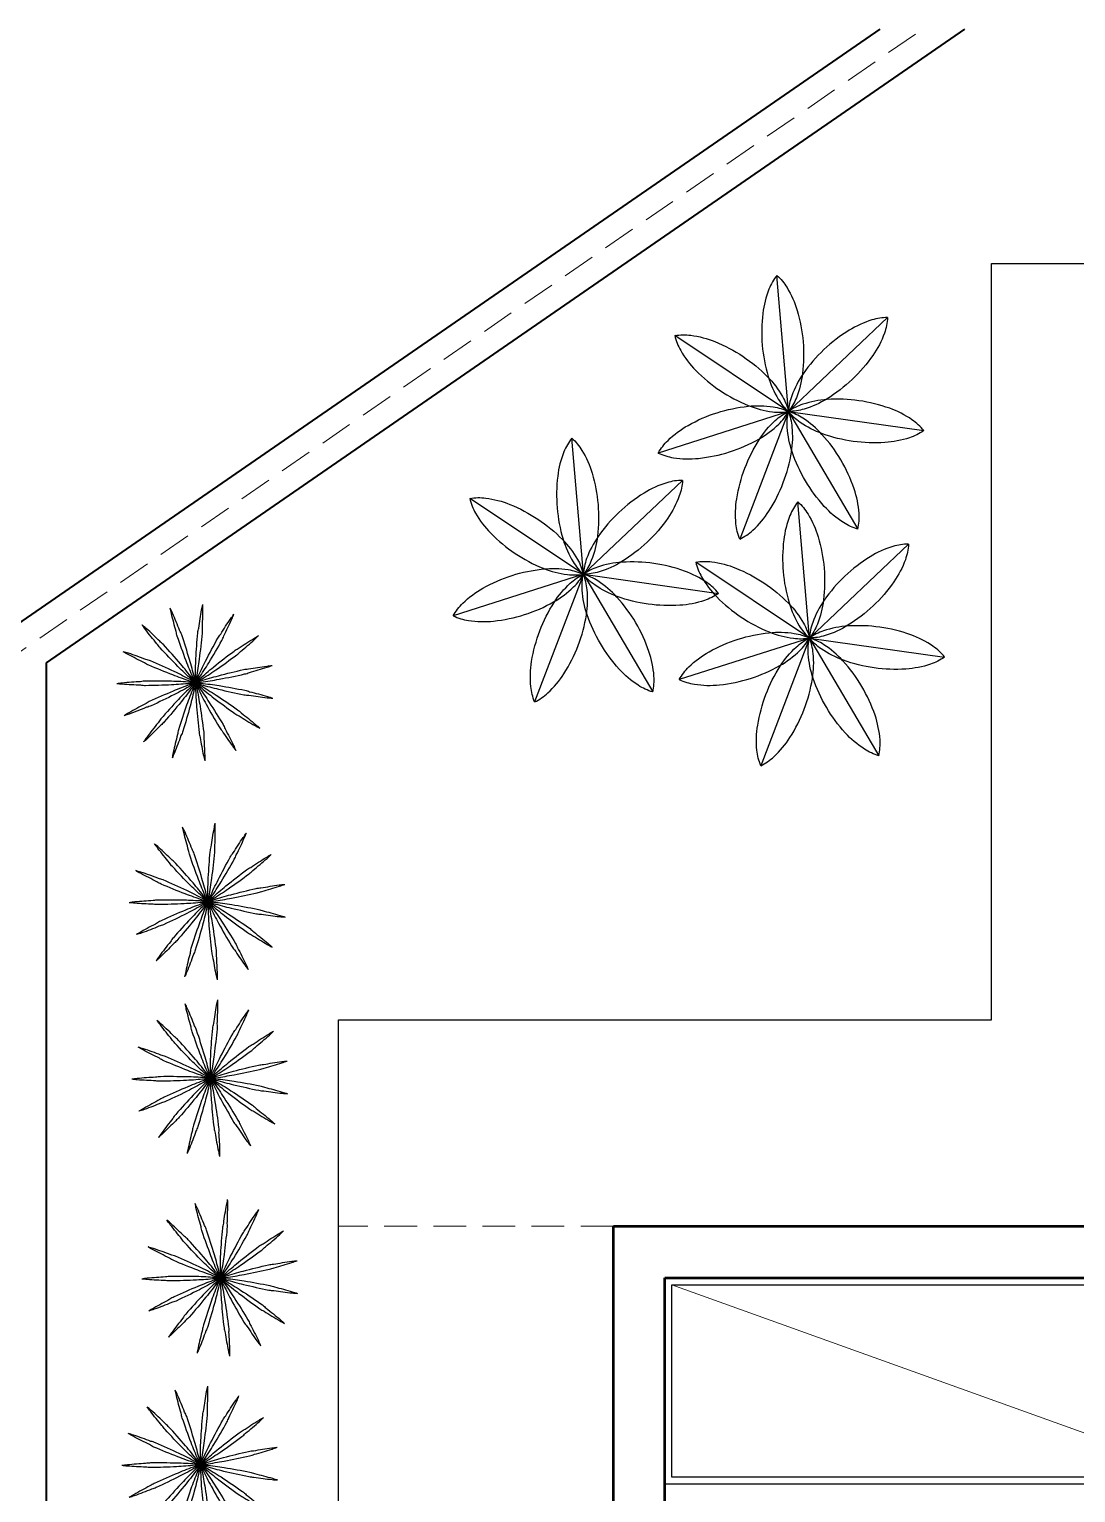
# Model space of a CAD drawing. Header units: millimetres. Extents: x 81693 to 98868, y 6565 to 11437.
# Drawn here: x 95139.4 to 95342.4, y 11103.1 to 11386.8 of the extents above; entities that cross this region are included whole.
import ezdxf

# ---------------------------------------------------------------- set-up
doc = ezdxf.new("R2010")
doc.units = ezdxf.units.MM
doc.linetypes.add('HIDDEN', pattern=[9.525, 6.35, -3.175])
for name, color, linetype, lineweight in [('Hachura', 1, 'Continuous', 9), ('Parede Baixa', 5, 'Continuous', 50), ('Parede Corte', 4, 'Continuous', 40), ('Pisos', 55, 'Continuous', 5), ('Projeção Cobertura', 2, 'HIDDEN', 20), ('Projeção Viga', 1, 'HIDDEN', 9)]:
    doc.layers.add(name, color=color, linetype=linetype, lineweight=lineweight)
doc.layers.add('MOLHO', color=114, linetype='Continuous')
doc.layers.add('PN010', color=1, linetype='Continuous')

# ---------------------------------------------------------------- blocks, each defined once
blk = doc.blocks.new('MOLHO1')
for q in [(-0.0735, 0.3723), (0.2453, 0.2896), (-0.3369, 0.1747), (-0.3466, -0.1545), (-0.0953, -0.3673), (0.2278, -0.3036), (0.3793, -0.0112)]:
    blk.add_line((0, 0), q)
for points in [[(-0.0735, 0.3723, 0.071554), (-0.0912, 0.3317, 0.064918), (-0.1008, 0.2629, 0.05107), (-0.0927, 0.1751, 0.05107)], [(-0.0735, 0.3723, -0.071554), (-0.0416, 0.3415, -0.064918), (-0.0066, 0.2815, -0.05107), (0.0192, 0.1972, -0.05107)], [(0.2453, 0.2896, 0.071554), (0.2024, 0.2781, 0.064918), (0.1427, 0.2427, 0.05107), (0.0791, 0.1816, 0.05107)], [(0.2453, 0.2896, -0.071554), (0.241, 0.2455, -0.064918), (0.2159, 0.1807, -0.05107), (0.1661, 0.108, -0.05107)], [(-0.3369, 0.1747, -0.071554), (-0.2929, 0.1803, -0.064918), (-0.2242, 0.1703, -0.05107), (-0.1422, 0.1379, -0.05107)], [(-0.3369, 0.1747, 0.071554), (-0.3162, 0.1355, 0.064918), (-0.2684, 0.0851, 0.05107), (-0.1947, 0.0367, 0.05107)], [(-0.0927, 0.1751, 0.05107), (-0.0669, 0.0908, 0.064918), (-0.0318, 0.0309, 0.071554), (0, 0, 0.174779)], [(0.0791, 0.1816, 0.05107), (0.0293, 0.1089, 0.064918), (0.0043, 0.0441, 0.071554), (0, 0, 0.174779)], [(0.0192, 0.1972, -0.05107), (0.0273, 0.1094, -0.064918), (0.0177, 0.0406, -0.071554), (0, 0, -0.174779)], [(-0.1422, 0.1379, -0.05107), (-0.0685, 0.0896, -0.064918), (-0.0207, 0.0392, -0.071554), (0, 0, -0.174779)], [(0.1661, 0.108, -0.05107), (0.1026, 0.0468, -0.064918), (0.0428, 0.0115, -0.071554), (0, 0, -0.174779)], [(0.1913, 0.0514, 0.05107), (0.1034, 0.045, 0.064918), (0.0372, 0.0242, 0.071554), (0, 0, 0.174779)], [(0.3793, -0.0112, 0.071554), (0.3437, 0.0151, 0.064918), (0.2787, 0.0398, 0.05107), (0.1913, 0.0514, 0.05107)], [(-0.1965, -0.0252, -0.05107), (-0.1128, 0.0023, -0.064918), (-0.0436, 0.0082, -0.071554), (0, 0, -0.174779)], [(-0.1947, 0.0367, 0.05107), (-0.1127, 0.0043, 0.064918), (-0.044, -0.0057, 0.071554), (0, 0, 0.174779)], [(-0.1501, -0.1293, 0.05107), (-0.0737, -0.0854, 0.064918), (-0.023, -0.0379, 0.071554), (0, 0, 0.174779)], [(-0.1028, -0.1693, -0.05107), (-0.0721, -0.0867, -0.064918), (-0.0336, -0.0289, -0.071554), (0, 0, -0.174779)], [(0.0683, -0.186, -0.05107), (0.0228, -0.1105, -0.064918), (0.0017, -0.0443, -0.071554), (0, 0, -0.174779)], [(0.188, -0.0626, -0.05107), (0.1006, -0.051, -0.064918), (0.0357, -0.0263, -0.071554), (0, 0, -0.174779)], [(0.1595, -0.1176, 0.05107), (0.0997, -0.0528, 0.064918), (0.0421, -0.014, 0.071554), (0, 0, 0.174779)], [(0.0075, -0.198, 0.05107), (0.0208, -0.1108, 0.064918), (0.0153, -0.0416, 0.071554), (0, 0, 0.174779)], [(-0.3466, -0.1545, -0.071554), (-0.3236, -0.1166, -0.064918), (-0.273, -0.0691, -0.05107), (-0.1965, -0.0252, -0.05107)], [(0.3793, -0.0112, -0.071554), (0.3422, -0.0354, -0.064918), (0.2759, -0.0562, -0.05107), (0.188, -0.0626, -0.05107)], [(0.2278, -0.3036, 0.071554), (0.2261, -0.2593, 0.064918), (0.2049, -0.1931, 0.05107), (0.1595, -0.1176, 0.05107)], [(-0.3466, -0.1545, 0.071554), (-0.3031, -0.1627, 0.064918), (-0.2339, -0.1568, 0.05107), (-0.1501, -0.1293, 0.05107)], [(-0.0953, -0.3673, -0.071554), (-0.1106, -0.3257, -0.064918), (-0.1162, -0.2565, -0.05107), (-0.1028, -0.1693, -0.05107)], [(-0.0953, -0.3673, 0.071554), (-0.0617, -0.3384, 0.064918), (-0.0232, -0.2806, 0.05107), (0.0075, -0.198, 0.05107)], [(0.2278, -0.3036, -0.071554), (0.1857, -0.2896, -0.064918), (0.1281, -0.2507, -0.05107), (0.0683, -0.186, -0.05107)]]:
    blk.add_lwpolyline(points, format="xyb")
blk = doc.blocks.new('VREG2')
at = {"layer": 'MOLHO', "xscale": 1.04751372467402, "yscale": 1.04751372467402, "zscale": 1.04751372467402, "rotation": 319.3896258453902}
blk.add_blockref('MOLHO1', (0.0043, -0.0462), dxfattribs=at)
blk = doc.blocks.new('MOLHO2')
for points in [[(-0.063, 0.454, -0.04965), (-0.063, 0.499, -0.013329), (-0.067, 0.668, -0.009979), (-0.066, 0.719, -0.607526)], [(-0.021, 0.458, 0.04965), (-0.03, 0.502, 0.013329), (-0.056, 0.669, 0.009979), (-0.066, 0.719, 0.607526)], [(0.127, 0.44, -0.04965), (0.146, 0.482, -0.013329), (0.21, 0.638, -0.009979), (0.232, 0.684, -0.607526)], [(0.167, 0.427, 0.04965), (0.177, 0.471, 0.013329), (0.221, 0.634, 0.009979), (0.232, 0.684, 0.607526)], [(-0.205, 0.41, 0.04965), (-0.231, 0.447, 0.013329), (-0.323, 0.589, 0.009979), (-0.353, 0.63, 0.607526)], [(-0.242, 0.389, -0.04965), (-0.26, 0.431, -0.013329), (-0.333, 0.583, -0.009979), (-0.353, 0.63, -0.607526)], [(-0.354, 0.291, 0.04965), (-0.393, 0.314, 0.013329), (-0.535, 0.406, 0.009979), (-0.579, 0.432, 0.607526)], [(-0.379, 0.257, -0.04965), (-0.413, 0.288, -0.013329), (-0.542, 0.397, -0.009979), (-0.579, 0.432, -0.607526)], [(0, 0, 0.009979), (-0.02, 0.047, 0.013329), (-0.093, 0.199, 0.009462), (-0.205, 0.41, 0.009462)], [(0, 0, -0.009979), (-0.01, 0.05, -0.013329), (-0.037, 0.217, -0.009462), (-0.063, 0.454, -0.009462)], [(0, 0, 0.009979), (0.001, 0.051, 0.013329), (-0.004, 0.22, 0.009462), (-0.021, 0.458, 0.009462)], [(0, 0, -0.009979), (0.011, 0.05, -0.013329), (0.055, 0.213, -0.009462), (0.127, 0.44, -0.009462)], [(0, 0, 0.009979), (0.022, 0.046, 0.013329), (0.086, 0.202, 0.009462), (0.167, 0.427, 0.009462)], [(0.295, 0.35, -0.04965), (0.329, 0.381, -0.013329), (0.452, 0.497, -0.009979), (0.49, 0.531, -0.607526)], [(0.326, 0.322, 0.04965), (0.353, 0.358, 0.013329), (0.46, 0.49, 0.009979), (0.49, 0.531, 0.607526)], [(0, 0, 0.009979), (-0.037, 0.035, 0.013329), (-0.166, 0.144, 0.009462), (-0.354, 0.291, 0.009462)], [(0, 0, -0.009979), (-0.03, 0.041, -0.013329), (-0.122, 0.183, -0.009462), (-0.242, 0.389, -0.009462)], [(0, 0, -0.009979), (0.03, 0.041, -0.013329), (0.137, 0.172, -0.009462), (0.295, 0.35, -0.009462)], [(0, 0, 0.009979), (0.038, 0.033, 0.013329), (0.161, 0.15, 0.009462), (0.326, 0.322, 0.009462)], [(0.412, 0.2, -0.04965), (0.455, 0.214, -0.013329), (0.615, 0.271, -0.009979), (0.664, 0.285, -0.607526)], [(0.429, 0.161, 0.04965), (0.469, 0.183, 0.013329), (0.619, 0.26, 0.009979), (0.664, 0.285, 0.607526)], [(-0.451, 0.08, -0.04965), (-0.494, 0.095, -0.013329), (-0.656, 0.143, -0.009979), (-0.705, 0.159, -0.607526)], [(-0.442, 0.121, 0.04965), (-0.487, 0.127, 0.013329), (-0.654, 0.154, 0.009979), (-0.705, 0.159, 0.607526)], [(0, 0, -0.009979), (-0.044, 0.026, -0.013329), (-0.186, 0.118, -0.009462), (-0.379, 0.257, -0.009462)], [(0, 0, -0.009979), (0.044, 0.025, -0.013329), (0.195, 0.102, -0.009462), (0.412, 0.2, -0.009462)], [(0, 0, 0.009979), (0.049, 0.015, 0.013329), (0.208, 0.071, 0.009462), (0.429, 0.161, 0.009462)], [(0, 0, -0.009979), (-0.051, 0.006, -0.013329), (-0.218, 0.032, -0.009462), (-0.451, 0.08, -0.009462)], [(0, 0, 0.009979), (-0.048, 0.017, 0.013329), (-0.21, 0.064, 0.009462), (-0.442, 0.121, 0.009462)], [(0, 0, -0.009979), (0.051, 0.005, -0.013329), (0.22, 0.014, -0.009462), (0.458, 0.015, -0.009462)], [(0.458, 0.015, -0.04965), (0.503, 0.01, -0.013329), (0.672, -0.003, -0.009979), (0.722, -0.009, -0.607526)], [(-0.453, -0.069, 0.04965), (-0.496, -0.082, 0.013329), (-0.66, -0.126, 0.009979), (-0.708, -0.141, 0.607526)], [(-0.445, -0.11, -0.04965), (-0.49, -0.114, -0.013329), (-0.658, -0.137, -0.009979), (-0.708, -0.141, -0.607526)], [(0, 0, 0.009979), (-0.051, -0.004, 0.013329), (-0.218, -0.027, 0.009462), (-0.453, -0.069, 0.009462)], [(0, 0, -0.009979), (-0.048, -0.015, -0.013329), (-0.212, -0.059, -0.009462), (-0.445, -0.11, -0.009462)], [(0, 0, 0.009979), (-0.045, -0.025, 0.013329), (-0.189, -0.113, 0.009462), (-0.386, -0.247, 0.009462)], [(0, 0, -0.009979), (-0.038, -0.034, -0.013329), (-0.17, -0.14, -0.009462), (-0.362, -0.281, -0.009462)], [(0, 0, 0.009979), (-0.031, -0.041, 0.013329), (-0.126, -0.18, 0.009462), (-0.252, -0.383, 0.009462)], [(0, 0, -0.009979), (-0.021, -0.046, -0.013329), (-0.098, -0.197, -0.009462), (-0.216, -0.404, -0.009462)], [(0, 0, 0.009979), (-0.012, -0.05, 0.013329), (-0.042, -0.216, 0.009462), (-0.075, -0.452, 0.009462)], [(0, 0, -0.009979), (0, -0.051, -0.013329), (-0.009, -0.22, -0.009462), (-0.033, -0.457, -0.009462)], [(0, 0, -0.009979), (0.038, -0.034, -0.013329), (0.157, -0.154, -0.009462), (0.318, -0.33, -0.009462)], [(0, 0, 0.009979), (0.05, -0.006, 0.013329), (0.219, -0.019, 0.009462), (0.457, -0.027, 0.009462)], [(0, 0, 0.009979), (0.044, -0.026, 0.013329), (0.192, -0.107, 0.009462), (0.407, -0.211, 0.009462)], [(0, 0, -0.009979), (0.048, -0.016, -0.013329), (0.206, -0.077, -0.009462), (0.425, -0.172, -0.009462)], [(0, 0, 0.009979), (0.029, -0.042, 0.013329), (0.132, -0.176, 0.009462), (0.286, -0.358, 0.009462)], [(0, 0, 0.009979), (0.01, -0.05, 0.013329), (0.049, -0.214, 0.009462), (0.116, -0.443, 0.009462)], [(0, 0, -0.009979), (0.02, -0.047, -0.013329), (0.081, -0.205, -0.009462), (0.156, -0.431, -0.009462)], [(0.457, -0.027, 0.04965), (0.503, -0.023, 0.013329), (0.672, -0.014, 0.009979), (0.722, -0.009, 0.607526)], [(-0.386, -0.247, 0.04965), (-0.42, -0.277, 0.013329), (-0.552, -0.383, 0.009979), (-0.59, -0.417, 0.607526)], [(0.407, -0.211, 0.04965), (0.45, -0.225, 0.013329), (0.608, -0.286, 0.009979), (0.656, -0.302, 0.607526)], [(0.425, -0.172, -0.04965), (0.464, -0.195, -0.013329), (0.612, -0.276, -0.009979), (0.656, -0.302, -0.607526)], [(-0.362, -0.281, -0.04965), (-0.401, -0.304, -0.013329), (-0.545, -0.392, -0.009979), (-0.59, -0.417, -0.607526)], [(-0.252, -0.383, 0.04965), (-0.271, -0.424, 0.013329), (-0.348, -0.575, 0.009979), (-0.369, -0.621, 0.607526)], [(0.286, -0.358, 0.04965), (0.319, -0.389, 0.013329), (0.439, -0.509, 0.009979), (0.476, -0.543, 0.607526)], [(0.318, -0.33, -0.04965), (0.344, -0.367, -0.013329), (0.447, -0.501, -0.009979), (0.476, -0.543, -0.607526)], [(-0.216, -0.404, -0.04965), (-0.243, -0.441, -0.013329), (-0.338, -0.58, -0.009979), (-0.369, -0.621, -0.607526)], [(-0.075, -0.452, 0.04965), (-0.075, -0.497, 0.013329), (-0.084, -0.666, 0.009979), (-0.085, -0.717, 0.607526)], [(-0.033, -0.457, -0.04965), (-0.043, -0.501, -0.013329), (-0.073, -0.668, -0.009979), (-0.085, -0.717, -0.607526)], [(0.116, -0.443, 0.04965), (0.133, -0.485, 0.013329), (0.194, -0.643, 0.009979), (0.214, -0.69, 0.607526)], [(0.156, -0.431, -0.04965), (0.165, -0.475, -0.013329), (0.205, -0.64, -0.009979), (0.214, -0.69, -0.607526)]]:
    blk.add_lwpolyline(points, format="xyb")
blk = doc.blocks.new('VEG3')
at = {"layer": 'MOLHO', "xscale": 0.6290189251151159, "yscale": 0.6290189251151159, "zscale": 0.6290189251151159}
blk.add_blockref('MOLHO2', (-0.121, 0.0672), dxfattribs=at)

msp = doc.modelspace()

# ---------------------------------------------------------------- linework, layer by layer
at = {"layer": 'Parede Baixa'}
for p, q in [((95252.7458, 11154.7209), (95366.0791, 11154.7209)), ((95252.7458, 11098.0542), (95252.7458, 11154.7209)), ((95262.7458, 11144.7209), (95369.4125, 11144.7209)), ((95262.7458, 11098.0542), (95262.7458, 11144.7209))]:
    msp.add_line(p, q, dxfattribs=at)
at = {"layer": 'Parede Corte'}
msp.add_line((95142.7458, 10851.3876), (95142.7458, 11263.983), dxfattribs=at)
for points in [[(94479.4125, 10817.9577), (95304.4725, 11386.8288)], [(95142.7458, 11263.983), (95320.9149, 11386.8288)]]:
    msp.add_lwpolyline(points, dxfattribs=at)
at = {"layer": 'Pisos'}
msp.add_line((95264.0791, 11143.3876), (95368.0791, 11106.0542), dxfattribs=at)
at = {"layer": 'PN010'}
for p, q in [((95326.0791, 11194.7209), (95326.0791, 11341.3876)), ((95326.0791, 11341.3876), (95472.7507, 11341.3876)), ((95199.4125, 11194.7209), (95326.0791, 11194.7209)), ((95199.4125, 10894.7331), (95199.4125, 11194.7209))]:
    msp.add_line(p, q, dxfattribs=at)
for points in [[(95369.4125, 11104.7209), (95262.7458, 11104.7209), (95262.7458, 11144.7209), (95369.4125, 11144.7209)], [(95368.0791, 11106.0542), (95264.0791, 11106.0542), (95264.0791, 11143.3876), (95368.0791, 11143.3876)]]:
    msp.add_lwpolyline(points, close=True, dxfattribs=at)
at = {"layer": 'Projeção Cobertura'}
for p in [(95199.4125, 10851.3876), (95252.7458, 11154.7209)]:
    msp.add_line(p, (95199.4125, 11154.7209), dxfattribs=at)
at = {"layer": 'Projeção Viga'}
msp.add_line((94482.7458, 10814.5795), (95312.6956, 11386.8288), dxfattribs=at)

# ---------------------------------------------------------------- block references
at = {"layer": 'Hachura'}
for name, p, xscale, yscale, zscale, rotation in [('VREG2', (95289.5127, 11311.4185), 66.66666666666653, 66.66666666666653, 66.66666666666653, 239.9999999999999), ('VREG2', (95249.7231, 11279.8569), 66.66666666666653, 66.66666666666653, 66.66666666666653, 239.9999999999999), ('VREG2', (95293.5809, 11267.4997), 66.66666666666653, 66.66666666666653, 66.66666666666653, 239.9999999999999), ('VEG3', (95171.7449, 11264.7605), -33.59999999999999, 33.6, 33.6, 240), ('VREG2', (95102.2414, 11189.8121), 66.66666666666653, 66.66666666666653, 66.66666666666653, 239.9999999999999), ('VEG3', (95174.1592, 11222.3096), -33.59999999999999, 33.6, 33.6, 240), ('VEG3', (95174.642, 11188.0595), -33.59999999999999, 33.6, 33.6, 240), ('VREG2', (95106.3096, 11145.8933), 66.66666666666653, 66.66666666666653, 66.66666666666653, 239.9999999999999), ('VEG3', (95176.576, 11149.335), -33.59999999999999, 33.6, 33.6, 240), ('VEG3', (95172.713, 11113.1553), -33.59999999999999, 33.6, 33.6, 240)]:
    msp.add_blockref(name, p, dxfattribs=dict(at, xscale=xscale, yscale=yscale, zscale=zscale, rotation=rotation))

doc.saveas('drawing.dxf')
